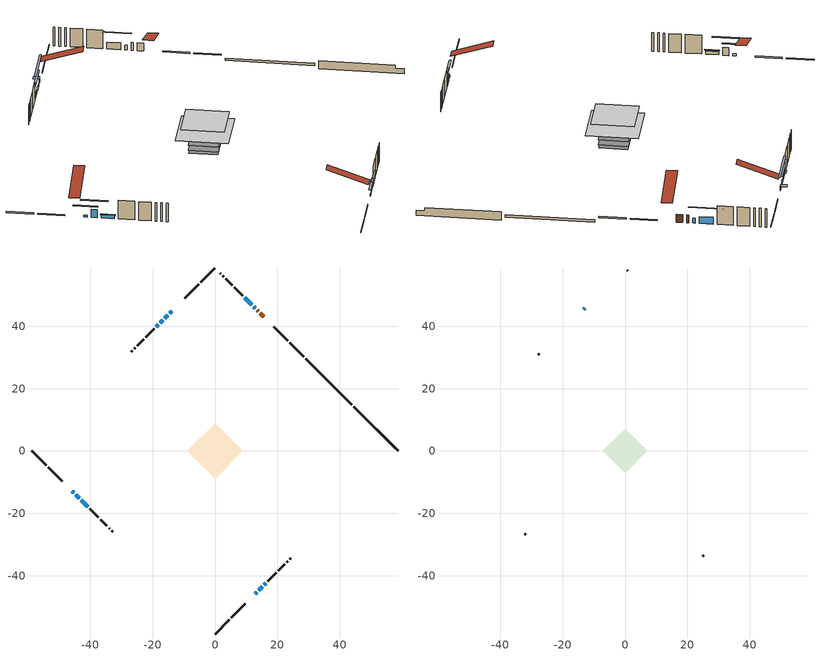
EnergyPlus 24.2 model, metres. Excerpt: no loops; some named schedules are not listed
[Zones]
conditioned space
 floor outside (Floor1 construction): -0.83,0 0,0.83 0.83,0 0,-0.83 z0.84
 floor adiabatic (Floor3 construction): -5,0 0,5 5,0 0,-5 z0.84
 floor adiabatic (AdiabaticFloorConstruction): -8.83,0 0,8.83 8.83,0 0,-8.83 z3.28
 floor foundation (Slab1 construction): -4.83,0 0,4.83 4.83,0 0,-4.83 z-1.28
 floor foundation (Slab2 construction): -5,0 0,5 5,0 0,-5 z-0.46
 wall outside (RimJoist1 construction): 0,-58.69 4.58,-54.11 / -58.69,0 -54.11,-4.58 / 0,58.69 -4.58,54.11 / 28.49,30.19 23.92,34.77 z0.84:1.14
 wall outside (RimJoist2 construction): 5.23,-53.45 9.71,-48.98 / -53.45,-5.23 -48.98,-9.71 / -5.23,53.45 -9.71,48.98 / 23.26,35.43 18.78,39.9 z0.84:1.14
 wall outside (AdiabaticWallConstruction 1): 15.62,43.06 14.58,44.1 / 13.93,44.76 13.53,45.16 z0.84:2.87
 wall outside (AdiabaticWallConstruction): 12.88,45.81 12.49,46.2 z0.84:2.06; 12.87,-45.82 13.41,-45.28 / -18.23,40.46 -18.88,39.81 z0.84:1.32; -45.82,-12.87 -45.24,-13.45 / -13.92,44.77 -14.5,44.19 / 15.75,-42.94 16.32,-42.36 z0.84:1.35; -44.58,-14.1 -43.56,-15.13 z0.84:2.92; 14.07,-44.62 15.09,-43.6 z0.84:2.31; -42.9,-15.78 -40.75,-17.94 z0.84:1.7; 11.83,46.85 9.55,49.14 z0.84:2.62; -15.15,43.53 -16.05,42.63 z0.84:1.81; -16.71,41.98 -17.57,41.11 z0.84:1.73
 wall outside (Wall1 construction): 16.98,-41.71 19.7,-38.99 / -40.09,-18.6 -37.37,-21.31 / -19.53,39.15 -22.25,36.44 / 8.89,49.79 6.18,52.51 z0.84:5.72
 wall outside (Wall2 construction): 20.35,-38.33 22.43,-36.25 / -36.72,-21.97 -34.64,-24.05 / -22.91,35.78 -24.99,33.7 / 5.52,53.17 3.44,55.25 z0.84:5.72
 wall outside (Wall3 construction): 23.09,-35.6 23.34,-35.34 / -33.98,-24.71 -33.73,-24.96 / -25.64,33.04 -25.9,32.79 / 2.78,55.9 2.53,56.16 z0.84:5.72
 wall outside (Wall4 construction): 24,-34.69 24.27,-34.42 / -33.07,-25.62 -32.8,-25.89 / -26.55,32.13 -26.82,31.86 / 1.87,56.81 1.6,57.08 z0.84:5.72
 wall foundation (FoundationWall1 construction): 44.57,14.12,-1.28 44.57,14.12,0.84 57.27,1.41,0.84 57.27,1.41,0.06 58.69,0,0.06 58.69,0,-1.28
 wall foundation (FoundationWall2 construction): 43.91,14.77 29.15,29.54 z-0.46:0.15
 window (WindowConstruction 10): 12.87,45.81 12.49,46.2 z0.84:2.06
 window (WindowConstruction 5): 12.87,-45.82 13.41,-45.28 z0.84:1.32
 window (WindowConstruction 6): -45.82,-12.87 -45.24,-13.45 z0.84:1.35
 window (WindowConstruction 7): -44.58,-14.1 -43.56,-15.13 z0.84:2.92
 window (WindowConstruction 8): 14.07,-44.62 15.09,-43.6 z0.84:2.31
 window (WindowConstruction 9): -42.9,-15.78 -40.75,-17.94 z0.84:1.7
 window (WindowConstruction 11): -13.92,44.76 -14.5,44.19 z0.84:1.35
 window (WindowConstruction): 11.83,46.86 9.55,49.14 z0.84:2.62
 window (WindowConstruction 1): -15.15,43.53 -16.05,42.63 z0.84:1.81
 window (WindowConstruction 2): -16.71,41.98 -17.57,41.11 z0.84:1.73
 window (WindowConstruction 3): -18.23,40.46 -18.88,39.81 z0.84:1.32
 window (WindowConstruction 4): 15.75,-42.94 16.32,-42.36 z0.84:1.35
 door (Door): 15.62,43.06 14.58,44.1 z0.84:2.87
 door (Door 1): 13.93,44.76 13.53,45.16 z0.84:2.87
 ceiling adiabatic (AdiabaticFloorConstruction): 0,-8.83 8.83,0 0,8.83 -8.83,0 z3.28
attic - vented
 floor to conditioned space (Floor2 construction Reversed): -7.19,0 0,7.19 7.19,0 0,-7.19 z5.72
 wall outside (AdiabaticWallConstruction): -12.87,45.82 -13.27,45.42 z0.84:1.76
 wall outside (Wall5 construction): 24.93,-33.76 25.22,-33.47 / -32.14,-26.54 -31.85,-26.83 / -27.48,31.21 -27.77,30.92 / 0.95,57.74 0.66,58.03 z0.84:5.72
 window (WindowConstruction 12): -12.87,45.82 -13.26,45.42 z0.84:1.75
 roof outside (Roof1 construction): 12.21,-46.47,5.72 5.21,-39.47,9.02 3.36,-41.31,9.02 10.37,-48.32,5.72; -46.47,-12.21,5.72 -39.47,-5.21,9.02 -41.31,-3.36,9.02 -48.32,-10.37,5.72; -12.21,46.47,5.72 -5.21,39.47,9.02 -3.36,41.31,9.02 -10.37,48.32,5.72; 16.28,42.41,5.72 9.27,35.4,9.02 11.12,33.55,9.02 18.13,40.56,5.72
shading: -13.48,45.21 -12.66,46.03 -13.73,47.1 -14.55,46.29 z2.05; 15.17,-43.52 11.11,-47.58 11.4,-47.87 15.46,-43.81 z3.81; -43.48,-15.21 -47.58,-11.11 -47.87,-11.4 -43.77,-15.5 z3.84; -41.8,-16.89 -46.34,-12.34 -46.64,-12.63 -42.09,-17.18 z5.41; 15.23,-43.45 13.92,-44.76 14.21,-45.05 15.52,-43.75 z2.51; -40.61,-18.08 -43.05,-15.64 -43.34,-15.93 -40.9,-18.37 z1.9; -17.93,40.76 -10.49,48.19 -10.78,48.48 -18.22,41.05 z6.2; 7.79,50.9 13.59,45.09 13.88,45.39 8.08,51.19 z5.11; -17.81,40.87 -13.39,45.29 -13.68,45.58 -18.1,41.16 z4.3; -19.33,39.35 -14.95,43.74 -15.24,44.03 -19.62,39.64 z4.22; -19.02,39.67 -18.09,40.6 -18.38,40.89 -19.31,39.96 z1.52; 18.08,-40.6 13.99,-44.7 14.28,-44.99 18.37,-40.89 z3.84
[Building]
Building 1: Terrain=Suburbs
[Site:Location]
Erieau AUT_ON: Latitude {deg}=42.25; Longitude {deg}=-81.9; Time Zone {hr}=-5; Elevation {m}=178; Keep Site Location Information=Yes
[Site:GroundTemperature:Shallow]
5.2292, 3.30147, 3.1471, 4.0619, 7.73432, 11.3896, 14.5586, 16.5661, 16.7366, 15.1039, 12.0157, 8.47254
[Site:WaterMainsTemperature]
Calculation Method=Schedule; Temperature Schedule=mains temperature schedule
[Material] Roughness=Rough; Thermal Absorptance=0.9
Name | Thickness {m} | Conductivity {W/m-K} | Density {kg/m3} | Specific Heat {J/kg-K} | Solar Absorptance | Visible Absorptance
asphalt or fiberglass shingles | 0.00635 | 0.162714 | 1121.4 | 1465.45 | 0.4 | 0.4
ceiling loosefill ins | 0.338667 | 0.0480833 | 16.02 | 1046.75 | 0.7 | 0.7
ceiling stud and cavity | 0.1397 | 0.661126 | 65.682 | 1177.47 | 0.7 | 0.7
concrete 4.0 in. | 0.1016 | 1.803125 | 2242.8 | 837.4 | 0.7 | 0.7
concrete 8.0 in. | 0.2032 | 1.803125 | 2242.8 | 837.4 | 0.7 | 0.7
door material | 0.04445 | 0.053851 | 512.64 | 1214.23 | 0.7 | 0.7
door material 1 | 0.04445 | 0.0451087 | 512.64 | 1214.23 | 0.7 | 0.7
exterior vertical ins | 0.00202101 | 0.029427 | 32.04 | 1214.23 | 0.7 | 0.7
floor covering | 0.0127 | 0.0433444 | 54.468 | 1339.84 | 0.6 | 0.6
floor covering 1 | 0.0127 | 9.015625 | 54.468 | 1339.84 | 0.6 | 0.6
floor rigid ins; wall rigid ins | 0.512978 | 0.029427 | 32.04 | 1214.23 | 0.7 | 0.7
floor stud and cavity | 0.1397 | 0.093207 | 92.3553 | 1139.71 | 0.7 | 0.7
floor stud and cavity 1 | 0.0889 | 0.234607 | 50.32683 | 1063.81 | 0.7 | 0.7
floor stud and cavity 2 | 0.1397 | 1.75129 | 37.0049 | 1207.88 | 0.7 | 0.7
furniture material conditioned space 1 | 0.1524 | 0.115458 | 640.8 | 1214.23 | 0.6 | 0.6
gypsum board | 0.0127 | 0.160291 | 801 | 837.4 | 0.6 | 0.6
gypsum board 1 | 0.0127 | 0.160291 | 801 | 837.4 | 0.7 | 0.7
osb sheathing 0.5 in. | 0.0127 | 0.115458 | 512.64 | 1214.23 | 0.7 | 0.7
osb sheathing 0.75 in. | 0.01905 | 0.115458 | 512.64 | 1214.23 | 0.7 | 0.7
osb sheathing 2.0 in. | 0.0508 | 0.115458 | 512.64 | 1214.23 | 0.7 | 0.7
rim joist stud and cavity | 0.0508 | 0.0356798 | 125.044 | 1163.47 | 0.6 | 0.6
rim joist stud and cavity 1 | 0.0508 | 0.353641 | 125.044 | 1163.47 | 0.6 | 0.6
wall stud and cavity | 0.1397 | 0.0924691 | 139.0536 | 1170.24 | 0.7 | 0.7
wall stud and cavity 1 | 0.1397 | 0.0932297 | 139.0536 | 1170.24 | 0.7 | 0.7
wall stud and cavity 2 | 0.1397 | 0.164604 | 139.0536 | 1170.24 | 0.7 | 0.7
wall stud and cavity 3 | 0.1397 | 0.133567 | 139.0536 | 1170.24 | 0.7 | 0.7
wall stud and cavity 4 | 0.0889 | 6.1454 | 50.32683 | 1063.81 | 0.6 | 0.6
wall stud and cavity 5 | 0.0889 | 0.380278 | 52.3479 | 1209.89 | 0.7 | 0.7
wall stud and cavity 6 | 0.0889 | 0.391764 | 83.0341 | 1211.67 | 0.7 | 0.7
wood siding | 0.0254 | 0.102417 | 544.68 | 1172.36 | 0.4 | 0.4
wood siding 1 | 0.00254 | 0.102417 | 544.68 | 1172.36 | 0.4 | 0.4
wood siding 2; wood siding 3; wood siding 4 | 0.0254 | 0.102417 | 544.68 | 1172.36 | 0.7 | 0.7
[WindowMaterial:SimpleGlazingSystem]
Name | U-Factor {W/m2-K} | Solar Heat Gain Coefficient
WindowMaterial | 1.6029 | 0.44
WindowMaterial 1 | 2.93098 | 0.66
WindowMaterial 10 | 2.40974 | 0.14
WindowMaterial 11 | 6.76988 | 0.73
WindowMaterial 2 | 2.9378 | 0.65
WindowMaterial 3 | 3.000823 | 0.58
WindowMaterial 4 | 3.00026 | 0.58
WindowMaterial 5 | 3.00764 | 0.57
WindowMaterial 6 | 2.376243 | 0.54
WindowMaterial 7 | 1.657976 | 0.43
WindowMaterial 8 | 1.69318 | 0.41
WindowMaterial 9 | 1.77324 | 0.39
[Construction]
AdiabaticFloorConstruction: floor stud and cavity 2, floor rigid ins, osb sheathing 0.75 in., floor covering
AdiabaticWallConstruction: wood siding 3, wall rigid ins, wall stud and cavity 5, gypsum board
AdiabaticWallConstruction 1: wood siding 4, wall rigid ins, wall stud and cavity 5, gypsum board
Door: door material
Door 1: door material 1
Floor1 construction: floor stud and cavity, osb sheathing 0.75 in., floor covering
Floor2 construction Reversed: gypsum board, ceiling stud and cavity, ceiling loosefill ins
Floor3 construction: floor stud and cavity 1, floor covering 1
FoundationWall1 construction: concrete 8.0 in.
FoundationWall2 construction: concrete 8.0 in., gypsum board 1
furniture construction conditioned space 1: furniture material conditioned space 1
PartitionWallConstruction: gypsum board, wall stud and cavity 6, gypsum board
RimJoist1 construction: wood siding 2, osb sheathing 2.0 in., rim joist stud and cavity
RimJoist2 construction: wood siding 2, osb sheathing 2.0 in., rim joist stud and cavity 1
Roof1 construction: asphalt or fiberglass shingles
Slab1 construction; Slab2 construction: concrete 4.0 in.
Wall1 construction: wood siding, osb sheathing 0.5 in., wall stud and cavity, gypsum board
Wall2 construction: wood siding, osb sheathing 0.5 in., wall stud and cavity 1, gypsum board
Wall3 construction: wood siding, osb sheathing 0.5 in., wall stud and cavity 2, gypsum board
Wall4 construction: wood siding, osb sheathing 0.5 in., wall stud and cavity 3, gypsum board
Wall5 construction: wood siding 1, wall stud and cavity 4
WindowConstruction: WindowMaterial
WindowConstruction 1: WindowMaterial 1
WindowConstruction 10: WindowMaterial 10
WindowConstruction 11; WindowConstruction 4: WindowMaterial 4
WindowConstruction 12: WindowMaterial 11
WindowConstruction 2: WindowMaterial 2
WindowConstruction 3: WindowMaterial 3
WindowConstruction 5: WindowMaterial 5
WindowConstruction 6: WindowMaterial 6
WindowConstruction 7: WindowMaterial 7
WindowConstruction 8: WindowMaterial 8
WindowConstruction 9: WindowMaterial 9
[Zone] Multiplier=1; Part of Total Floor Area=Yes
Name | Volume {m3}
attic - vented | 55.4877
conditioned space | 521.3
[Space]
Name | Zone | Volume {m3}
attic - vented 1 | attic - vented | 55.4877
conditioned space 1 | conditioned space | 521.3
[ZoneInfiltration:EffectiveLeakageArea]
infil attic - vented 1: Zone or Space=attic - vented 1; Schedule=Always On Discrete; Effective Air Leakage Area {cm2}=4967.52; Stack Coefficient=0.000568916; Wind Coefficient=1.61155e-05
[ZoneMixing]
whole house fan mix: Zone or Space=attic - vented; Schedule=Always On Continuous; Design Flow Rate Calculation Method=Flow/Zone; Design Flow Rate {m3/s}=0; Source Zone or Space=conditioned space
[SurfaceProperty:ExposedFoundationPerimeter] Exposed Perimeter Calculation Method=TotalExposedPerimeter
Name | Total Exposed Perimeter {m}
Slab1 | 19.964
Slab2 | 20.879
[InternalMass] Zone or ZoneList=conditioned space; Space or SpaceList=conditioned space 1
Name | Construction | Surface Area {m2}
furniture mass conditioned space 1 | furniture construction conditioned space 1 | 121.588
partition wall mass | PartitionWallConstruction | 253.9
[Lights]
interior lighting: Zone or ZoneList or Space or SpaceList=conditioned space 1; Schedule=interior lighting schedule; Design Level Calculation Method=LightingLevel; Lighting Level {W}=343.2; Return Air Fraction=0; Fraction Radiant=0.6; Fraction Visible=0.2; Fraction Replaceable=1
[People]
occupants: Zone or ZoneList or Space or SpaceList=conditioned space 1; Number of People Schedule=occupants schedule; Number of People Calculation Method=People; Number of People=3; Fraction Radiant=0.314171; Sensible Heat Fraction=0.56303; Activity Level Schedule=occupants activity schedule; Carbon Dioxide Generation Rate {m3/s-W}=0; Enable ASHRAE 55 Comfort Warnings=No; Mean Radiant Temperature Calculation Type=EnclosureAveraged
[ElectricEquipment] Zone or ZoneList or Space or SpaceList=conditioned space 1; Design Level Calculation Method=EquipmentLevel
Name | Schedule | Design Level {W} | Fraction Latent | Fraction Radiant | Fraction Lost
clothes dryer | clothes dryer schedule | 140.772 | 0.015 | 0.081 | 0.85
clothes washer | clothes washer schedule | 32.1985 | 0.03 | 0.162 | 0.7
cooking range | cooking range schedule | 215.147 | 0.08 | 0.432 | 0.2
dishwasher | dishwasher schedule | 66.8632 | 0.3 | 0.18 | 0.4
fridge | fridge schedule | 72.9452 | 0 | 0.6 | 0
mech vent bath fan 0 | mech vent bath fan 0 schedule | 79 | 0 | 0 | 1
mech vent house fan | mech vent house fan schedule | 0 | 0 | 0 | 1
mech vent house fan cfis | mech vent house fan cfis schedule | 0 | 0 | 0 | 0
misc plug loads | misc plug loads schedule | 494.7 | 0.045 | 0.513 | 0.1
whole house fan | Always On Discrete | 0 | 0 | 0 | 1
[OtherEquipment] Zone or ZoneList or Space or SpaceList=conditioned space 1; Design Level Calculation Method=EquipmentLevel
Name | Fuel Type | Schedule | Design Level {W} | Fraction Latent | Fraction Radiant | Fraction Lost
clothes dryer 1 | Electricity | clothes dryer schedule | 0 | 0.015 | 0.081 | 0.85
cooking range 1 | Electricity | cooking range schedule | 0 | 0.08 | 0.432 | 0.2
general water use latent | None | general water use schedule | 62.594 | 1 | 0 | 0
general water use sensible | None | general water use schedule | -61.6891 | 0 | 0.6 | 0
mech vent house fan latent load | None | Always On Discrete | 0 | 1 | 0 | 0
mech vent house fan sensible load | None | Always On Discrete | 0 | 0 | 0 | 0
water heater energy adjustment1 | NaturalGas | Always On Discrete | 0.01 | 0 | 0 | 1
[ZoneInfiltration:DesignFlowRate] Zone or ZoneList or Space or SpaceList=conditioned space 1; Schedule=Always On Discrete; Design Flow Rate Calculation Method=Flow/Zone; Design Flow Rate {m3/s}=0
infil flow; natural vent flow; whole house fan flow
[Foundation:Kiva] Initial Indoor Air Temperature {C}=18; Wall Depth Below Slab {m}=0.2032
Name | Wall Height Above Grade {m} | Custom Block Material Name 1 | Custom Block Depth 1 {m} | Custom Block X Position 1 {m} | Custom Block Z Position 1 {m}
Foundation Kiva 1 | 0.839998
Foundation Kiva 2 | 0.149992 | exterior vertical ins | 0.609996 | 0.2159 | 0
[Foundation:Kiva:Settings]
Soil Conductivity {W/m-K}=0.849921; Soil Density {kg/m3}=1842.3; Soil Specific Heat {J/kg-K}=418.7; Ground Solar Absorptivity=0.9; Ground Thermal Absorptivity=0.9; Ground Surface Roughness {m}=0.03; Far-Field Width {m}=40; Deep-Ground Boundary Condition=ZeroFlux; Deep-Ground Depth {m}=40; Minimum Cell Dimension {m}=0.2; Maximum Cell Growth Coefficient=3; Simulation Timestep=Timestep
[Exterior:Lights]
exterior lighting: Schedule=exterior lighting schedule; Design Level {W}=75.6
[Schedule:Constant]
Name | Hourly Value
Always On Continuous; mech vent house fan schedule; mech vent house fan cfis schedule; Always On Discrete | 1
occupants activity schedule | 117.228
fridge schedule | 0
[Schedule:Week:Daily]
interior lighting schedule Week Rule - Jan1-Jan27: interior lighting schedule day, interior lighting schedule day, interior lighting schedule day, interior lighting schedule day, interior lighting schedule day, interior lighting schedule day, interior lighting schedule day, interior lighting schedule default day, interior lighting schedule default day, interior lighting schedule default day, interior lighting schedule default day, interior lighting schedule default day
interior lighting schedule Week Rule - Jan28-Feb3: interior lighting schedule day, interior lighting schedule day, interior lighting schedule day, interior lighting schedule day, interior lighting schedule day 1, interior lighting schedule day 1, interior lighting schedule day 1, interior lighting schedule default day, interior lighting schedule default day, interior lighting schedule default day, interior lighting schedule default day, interior lighting schedule default day
interior lighting schedule Week Rule - Feb4-Feb24: interior lighting schedule day 1, interior lighting schedule day 1, interior lighting schedule day 1, interior lighting schedule day 1, interior lighting schedule day 1, interior lighting schedule day 1, interior lighting schedule day 1, interior lighting schedule default day, interior lighting schedule default day, interior lighting schedule default day, interior lighting schedule default day, interior lighting schedule default day
interior lighting schedule Week Rule - Feb25-Mar3: interior lighting schedule day 1, interior lighting schedule day 1, interior lighting schedule day 1, interior lighting schedule day 1, interior lighting schedule day 2, interior lighting schedule day 2, interior lighting schedule day 2, interior lighting schedule default day, interior lighting schedule default day, interior lighting schedule default day, interior lighting schedule default day, interior lighting schedule default day
interior lighting schedule Week Rule - Mar4-Mar31: interior lighting schedule day 2, interior lighting schedule day 2, interior lighting schedule day 2, interior lighting schedule day 2, interior lighting schedule day 2, interior lighting schedule day 2, interior lighting schedule day 2, interior lighting schedule default day, interior lighting schedule default day, interior lighting schedule default day, interior lighting schedule default day, interior lighting schedule default day
interior lighting schedule Week Rule - Apr1-Apr28: interior lighting schedule day 3, interior lighting schedule day 3, interior lighting schedule day 3, interior lighting schedule day 3, interior lighting schedule day 3, interior lighting schedule day 3, interior lighting schedule day 3, interior lighting schedule default day, interior lighting schedule default day, interior lighting schedule default day, interior lighting schedule default day, interior lighting schedule default day
interior lighting schedule Week Rule - Apr29-May5: interior lighting schedule day 3, interior lighting schedule day 3, interior lighting schedule day 4, interior lighting schedule day 4, interior lighting schedule day 4, interior lighting schedule day 4, interior lighting schedule day 4, interior lighting schedule default day, interior lighting schedule default day, interior lighting schedule default day, interior lighting schedule default day, interior lighting schedule default day
interior lighting schedule Week Rule - May6-May26: interior lighting schedule day 4, interior lighting schedule day 4, interior lighting schedule day 4, interior lighting schedule day 4, interior lighting schedule day 4, interior lighting schedule day 4, interior lighting schedule day 4, interior lighting schedule default day, interior lighting schedule default day, interior lighting schedule default day, interior lighting schedule default day, interior lighting schedule default day
interior lighting schedule Week Rule - May27-Jun2: interior lighting schedule day 4, interior lighting schedule day 4, interior lighting schedule day 4, interior lighting schedule day 4, interior lighting schedule day 4, interior lighting schedule day 5, interior lighting schedule day 5, interior lighting schedule default day, interior lighting schedule default day, interior lighting schedule default day, interior lighting schedule default day, interior lighting schedule default day
interior lighting schedule Week Rule - Jun3-Jun30: interior lighting schedule day 5, interior lighting schedule day 5, interior lighting schedule day 5, interior lighting schedule day 5, interior lighting schedule day 5, interior lighting schedule day 5, interior lighting schedule day 5, interior lighting schedule default day, interior lighting schedule default day, interior lighting schedule default day, interior lighting schedule default day, interior lighting schedule default day
interior lighting schedule Week Rule - Jul1-Jul28: interior lighting schedule day 6, interior lighting schedule day 6, interior lighting schedule day 6, interior lighting schedule day 6, interior lighting schedule day 6, interior lighting schedule day 6, interior lighting schedule day 6, interior lighting schedule default day, interior lighting schedule default day, interior lighting schedule default day, interior lighting schedule default day, interior lighting schedule default day
interior lighting schedule Week Rule - Jul29-Aug4: interior lighting schedule day 6, interior lighting schedule day 6, interior lighting schedule day 6, interior lighting schedule day 7, interior lighting schedule day 7, interior lighting schedule day 7, interior lighting schedule day 7, interior lighting schedule default day, interior lighting schedule default day, interior lighting schedule default day, interior lighting schedule default day, interior lighting schedule default day
interior lighting schedule Week Rule - Aug5-Aug25: interior lighting schedule day 7, interior lighting schedule day 7, interior lighting schedule day 7, interior lighting schedule day 7, interior lighting schedule day 7, interior lighting schedule day 7, interior lighting schedule day 7, interior lighting schedule default day, interior lighting schedule default day, interior lighting schedule default day, interior lighting schedule default day, interior lighting schedule default day
interior lighting schedule Week Rule - Aug26-Sep1: interior lighting schedule day 7, interior lighting schedule day 7, interior lighting schedule day 7, interior lighting schedule day 7, interior lighting schedule day 7, interior lighting schedule day 7, interior lighting schedule day 8, interior lighting schedule default day, interior lighting schedule default day, interior lighting schedule default day, interior lighting schedule default day, interior lighting schedule default day
interior lighting schedule Week Rule - Sep2-Sep29: interior lighting schedule day 8, interior lighting schedule day 8, interior lighting schedule day 8, interior lighting schedule day 8, interior lighting schedule day 8, interior lighting schedule day 8, interior lighting schedule day 8, interior lighting schedule default day, interior lighting schedule default day, interior lighting schedule default day, interior lighting schedule default day, interior lighting schedule default day
interior lighting schedule Week Rule - Sep30-Oct6: interior lighting schedule day 8, interior lighting schedule day 9, interior lighting schedule day 9, interior lighting schedule day 9, interior lighting schedule day 9, interior lighting schedule day 9, interior lighting schedule day 9, interior lighting schedule default day, interior lighting schedule default day, interior lighting schedule default day, interior lighting schedule default day, interior lighting schedule default day
interior lighting schedule Week Rule - Oct7-Oct27: interior lighting schedule day 9, interior lighting schedule day 9, interior lighting schedule day 9, interior lighting schedule day 9, interior lighting schedule day 9, interior lighting schedule day 9, interior lighting schedule day 9, interior lighting schedule default day, interior lighting schedule default day, interior lighting schedule default day, interior lighting schedule default day, interior lighting schedule default day
interior lighting schedule Week Rule - Oct28-Nov3: interior lighting schedule day 9, interior lighting schedule day 9, interior lighting schedule day 9, interior lighting schedule day 9, interior lighting schedule day 10, interior lighting schedule day 10, interior lighting schedule day 10, interior lighting schedule default day, interior lighting schedule default day, interior lighting schedule default day, interior lighting schedule default day, interior lighting schedule default day
interior lighting schedule Week Rule - Nov4-Nov24: interior lighting schedule day 10, interior lighting schedule day 10, interior lighting schedule day 10, interior lighting schedule day 10, interior lighting schedule day 10, interior lighting schedule day 10, interior lighting schedule day 10, interior lighting schedule default day, interior lighting schedule default day, interior lighting schedule default day, interior lighting schedule default day, interior lighting schedule default day
interior lighting schedule Week Rule - Nov25-Dec1: interior lighting schedule day 10, interior lighting schedule day 10, interior lighting schedule day 10, interior lighting schedule day 10, interior lighting schedule day 10, interior lighting schedule day 10, interior lighting schedule day 11, interior lighting schedule default day, interior lighting schedule default day, interior lighting schedule default day, interior lighting schedule default day, interior lighting schedule default day
interior lighting schedule Week Rule - Dec2-Dec31: interior lighting schedule day 11, interior lighting schedule day 11, interior lighting schedule day 11, interior lighting schedule day 11, interior lighting schedule day 11, interior lighting schedule day 11, interior lighting schedule day 11, interior lighting schedule default day, interior lighting schedule default day, interior lighting schedule default day, interior lighting schedule default day, interior lighting schedule default day
occupants schedule Week Rule - Jan1-Dec31: occupants schedule day, occupants schedule day, occupants schedule day, occupants schedule day, occupants schedule day, occupants schedule day, occupants schedule day, occupants schedule default day, occupants schedule default day, occupants schedule default day, occupants schedule default day, occupants schedule default day
clothes dryer schedule Week Rule - Jan1-Dec31: clothes dryer schedule day, clothes dryer schedule day, clothes dryer schedule day, clothes dryer schedule day, clothes dryer schedule day, clothes dryer schedule day, clothes dryer schedule day, clothes dryer schedule default day, clothes dryer schedule default day, clothes dryer schedule default day, clothes dryer schedule default day, clothes dryer schedule default day
clothes washer schedule Week Rule - Jan1-Dec31: clothes washer schedule day, clothes washer schedule day, clothes washer schedule day, clothes washer schedule day, clothes washer schedule day, clothes washer schedule day, clothes washer schedule day, clothes washer schedule default day, clothes washer schedule default day, clothes washer schedule default day, clothes washer schedule default day, clothes washer schedule default day
cooking range schedule Week Rule - Jan1-Dec31: cooking range schedule day, cooking range schedule day, cooking range schedule day, cooking range schedule day, cooking range schedule day, cooking range schedule day, cooking range schedule day, cooking range schedule default day, cooking range schedule default day, cooking range schedule default day, cooking range schedule default day, cooking range schedule default day
dishwasher schedule Week Rule - Jan1-Dec31: dishwasher schedule day, dishwasher schedule day, dishwasher schedule day, dishwasher schedule day, dishwasher schedule day, dishwasher schedule day, dishwasher schedule day, dishwasher schedule default day, dishwasher schedule default day, dishwasher schedule default day, dishwasher schedule default day, dishwasher schedule default day
mech vent bath fan 0 schedule Week Rule - Jan1-Dec31: mech vent bath fan 0 schedule day, mech vent bath fan 0 schedule day, mech vent bath fan 0 schedule day, mech vent bath fan 0 schedule day, mech vent bath fan 0 schedule day, mech vent bath fan 0 schedule day, mech vent bath fan 0 schedule day, mech vent bath fan 0 schedule default day, mech vent bath fan 0 schedule default day, mech vent bath fan 0 schedule default day, mech vent bath fan 0 schedule default day, mech vent bath fan 0 schedule default day
misc plug loads schedule Week Rule - Jan1-Dec31: misc plug loads schedule day, misc plug loads schedule day, misc plug loads schedule day, misc plug loads schedule day, misc plug loads schedule day, misc plug loads schedule day, misc plug loads schedule day, misc plug loads schedule default day, misc plug loads schedule default day, misc plug loads schedule default day, misc plug loads schedule default day, misc plug loads schedule default day
general water use schedule Week Rule - Jan1-Dec31: general water use schedule day, general water use schedule day, general water use schedule day, general water use schedule day, general water use schedule day, general water use schedule day, general water use schedule day, general water use schedule default day, general water use schedule default day, general water use schedule default day, general water use schedule default day, general water use schedule default day
exterior lighting schedule Week Rule - Jan1-Jan27: exterior lighting schedule day, exterior lighting schedule day, exterior lighting schedule day, exterior lighting schedule day, exterior lighting schedule day, exterior lighting schedule day, exterior lighting schedule day, exterior lighting schedule default day, exterior lighting schedule default day, exterior lighting schedule default day, exterior lighting schedule default day, exterior lighting schedule default day
exterior lighting schedule Week Rule - Jan28-Feb3: exterior lighting schedule day, exterior lighting schedule day, exterior lighting schedule day, exterior lighting schedule day, exterior lighting schedule day 1, exterior lighting schedule day 1, exterior lighting schedule day 1, exterior lighting schedule default day, exterior lighting schedule default day, exterior lighting schedule default day, exterior lighting schedule default day, exterior lighting schedule default day
exterior lighting schedule Week Rule - Feb4-Feb24: exterior lighting schedule day 1, exterior lighting schedule day 1, exterior lighting schedule day 1, exterior lighting schedule day 1, exterior lighting schedule day 1, exterior lighting schedule day 1, exterior lighting schedule day 1, exterior lighting schedule default day, exterior lighting schedule default day, exterior lighting schedule default day, exterior lighting schedule default day, exterior lighting schedule default day
exterior lighting schedule Week Rule - Feb25-Mar3: exterior lighting schedule day 1, exterior lighting schedule day 1, exterior lighting schedule day 1, exterior lighting schedule day 1, exterior lighting schedule day 2, exterior lighting schedule day 2, exterior lighting schedule day 2, exterior lighting schedule default day, exterior lighting schedule default day, exterior lighting schedule default day, exterior lighting schedule default day, exterior lighting schedule default day
exterior lighting schedule Week Rule - Mar4-Mar31: exterior lighting schedule day 2, exterior lighting schedule day 2, exterior lighting schedule day 2, exterior lighting schedule day 2, exterior lighting schedule day 2, exterior lighting schedule day 2, exterior lighting schedule day 2, exterior lighting schedule default day, exterior lighting schedule default day, exterior lighting schedule default day, exterior lighting schedule default day, exterior lighting schedule default day
exterior lighting schedule Week Rule - Apr1-Apr28: exterior lighting schedule day 3, exterior lighting schedule day 3, exterior lighting schedule day 3, exterior lighting schedule day 3, exterior lighting schedule day 3, exterior lighting schedule day 3, exterior lighting schedule day 3, exterior lighting schedule default day, exterior lighting schedule default day, exterior lighting schedule default day, exterior lighting schedule default day, exterior lighting schedule default day
exterior lighting schedule Week Rule - Apr29-May5: exterior lighting schedule day 3, exterior lighting schedule day 3, exterior lighting schedule day 4, exterior lighting schedule day 4, exterior lighting schedule day 4, exterior lighting schedule day 4, exterior lighting schedule day 4, exterior lighting schedule default day, exterior lighting schedule default day, exterior lighting schedule default day, exterior lighting schedule default day, exterior lighting schedule default day
exterior lighting schedule Week Rule - May6-May26: exterior lighting schedule day 4, exterior lighting schedule day 4, exterior lighting schedule day 4, exterior lighting schedule day 4, exterior lighting schedule day 4, exterior lighting schedule day 4, exterior lighting schedule day 4, exterior lighting schedule default day, exterior lighting schedule default day, exterior lighting schedule default day, exterior lighting schedule default day, exterior lighting schedule default day
exterior lighting schedule Week Rule - May27-Jun2: exterior lighting schedule day 4, exterior lighting schedule day 4, exterior lighting schedule day 4, exterior lighting schedule day 4, exterior lighting schedule day 4, exterior lighting schedule day 5, exterior lighting schedule day 5, exterior lighting schedule default day, exterior lighting schedule default day, exterior lighting schedule default day, exterior lighting schedule default day, exterior lighting schedule default day
exterior lighting schedule Week Rule - Jun3-Jun30: exterior lighting schedule day 5, exterior lighting schedule day 5, exterior lighting schedule day 5, exterior lighting schedule day 5, exterior lighting schedule day 5, exterior lighting schedule day 5, exterior lighting schedule day 5, exterior lighting schedule default day, exterior lighting schedule default day, exterior lighting schedule default day, exterior lighting schedule default day, exterior lighting schedule default day
exterior lighting schedule Week Rule - Jul1-Jul28: exterior lighting schedule day 6, exterior lighting schedule day 6, exterior lighting schedule day 6, exterior lighting schedule day 6, exterior lighting schedule day 6, exterior lighting schedule day 6, exterior lighting schedule day 6, exterior lighting schedule default day, exterior lighting schedule default day, exterior lighting schedule default day, exterior lighting schedule default day, exterior lighting schedule default day
exterior lighting schedule Week Rule - Jul29-Aug4: exterior lighting schedule day 6, exterior lighting schedule day 6, exterior lighting schedule day 6, exterior lighting schedule day 7, exterior lighting schedule day 7, exterior lighting schedule day 7, exterior lighting schedule day 7, exterior lighting schedule default day, exterior lighting schedule default day, exterior lighting schedule default day, exterior lighting schedule default day, exterior lighting schedule default day
[Schedule:Year]
interior lighting schedule: interior lighting schedule Week Rule - Jan1-Jan27, 1, 1, 1, 27, interior lighting schedule Week Rule - Jan28-Feb3, 1, 28, 2, 3, interior lighting schedule Week Rule - Feb4-Feb24, 2, 4, 2, 24, interior lighting schedule Week Rule - Feb25-Mar3, 2, 25, 3, 3, interior lighting schedule Week Rule - Mar4-Mar31, 3, 4, 3, 31, interior lighting schedule Week Rule - Apr1-Apr28, 4, 1, 4, 28, interior lighting schedule Week Rule - Apr29-May5, 4, 29, 5, 5, interior lighting schedule Week Rule - May6-May26, 5, 6, 5, 26, interior lighting schedule Week Rule - May27-Jun2, 5, 27, 6, 2, interior lighting schedule Week Rule - Jun3-Jun30, 6, 3, 6, 30, interior lighting schedule Week Rule - Jul1-Jul28, 7, 1, 7, 28, interior lighting schedule Week Rule - Jul29-Aug4, 7, 29, 8, 4, interior lighting schedule Week Rule - Aug5-Aug25, 8, 5, 8, 25, interior lighting schedule Week Rule - Aug26-Sep1, 8, 26, 9, 1, interior lighting schedule Week Rule - Sep2-Sep29, 9, 2, 9, 29, interior lighting schedule Week Rule - Sep30-Oct6, 9, 30, 10, 6, interior lighting schedule Week Rule - Oct7-Oct27, 10, 7, 10, 27, interior lighting schedule Week Rule - Oct28-Nov3, 10, 28, 11, 3, interior lighting schedule Week Rule - Nov4-Nov24, 11, 4, 11, 24, interior lighting schedule Week Rule - Nov25-Dec1, 11, 25, 12, 1, interior lighting schedule Week Rule - Dec2-Dec31, 12, 2, 12, 31
occupants schedule: occupants schedule Week Rule - Jan1-Dec31, 1, 1, 12, 31
clothes dryer schedule: clothes dryer schedule Week Rule - Jan1-Dec31, 1, 1, 12, 31
clothes washer schedule: clothes washer schedule Week Rule - Jan1-Dec31, 1, 1, 12, 31
cooking range schedule: cooking range schedule Week Rule - Jan1-Dec31, 1, 1, 12, 31
dishwasher schedule: dishwasher schedule Week Rule - Jan1-Dec31, 1, 1, 12, 31
mech vent bath fan 0 schedule: mech vent bath fan 0 schedule Week Rule - Jan1-Dec31, 1, 1, 12, 31
misc plug loads schedule: misc plug loads schedule Week Rule - Jan1-Dec31, 1, 1, 12, 31
general water use schedule: general water use schedule Week Rule - Jan1-Dec31, 1, 1, 12, 31
exterior lighting schedule: exterior lighting schedule Week Rule - Jan1-Jan27, 1, 1, 1, 27, exterior lighting schedule Week Rule - Jan28-Feb3, 1, 28, 2, 3, exterior lighting schedule Week Rule - Feb4-Feb24, 2, 4, 2, 24, exterior lighting schedule Week Rule - Feb25-Mar3, 2, 25, 3, 3, exterior lighting schedule Week Rule - Mar4-Mar31, 3, 4, 3, 31, exterior lighting schedule Week Rule - Apr1-Apr28, 4, 1, 4, 28, exterior lighting schedule Week Rule - Apr29-May5, 4, 29, 5, 5, exterior lighting schedule Week Rule - May6-May26, 5, 6, 5, 26, exterior lighting schedule Week Rule - May27-Jun2, 5, 27, 6, 2, exterior lighting schedule Week Rule - Jun3-Jun30, 6, 3, 6, 30, exterior lighting schedule Week Rule - Jul1-Jul28, 7, 1, 7, 28, exterior lighting schedule Week Rule - Jul29-Aug4, 7, 29, 8, 4, exterior lighting schedule Week Rule - Aug5-Aug25, 8, 5, 8, 25, exterior lighting schedule Week Rule - Aug26-Sep1, 8, 26, 9, 1, exterior lighting schedule Week Rule - Sep2-Sep29, 9, 2, 9, 29, exterior lighting schedule Week Rule - Sep30-Oct6, 9, 30, 10, 6, exterior lighting schedule Week Rule - Oct7-Oct27, 10, 7, 10, 27, exterior lighting schedule Week Rule - Oct28-Nov3, 10, 28, 11, 3, exterior lighting schedule Week Rule - Nov4-Nov24, 11, 4, 11, 24, exterior lighting schedule Week Rule - Nov25-Dec1, 11, 25, 12, 1, exterior lighting schedule Week Rule - Dec2-Dec31, 12, 2, 12, 31
[Schedule:Compact]
mains temperature schedule: Through: 01/01, For: AllDays, Until: 24:00, 8.89333, Through: 01/02, For: AllDays, Until: 24:00, 8.82722, Through: 01/03, For: AllDays, Until: 24:00, 8.76167, Through: 01/04, For: AllDays, Until: 24:00, 8.69778, Through: 01/05, For: AllDays, Until: 24:00, 8.635, Through: 01/06, For: AllDays, Until: 24:00, 8.57333, Through: 01/07, For: AllDays, Until: 24:00, 8.51333, Through: 01/08, For: AllDays, Until: 24:00, 8.455, Through: 01/09, For: AllDays, Until: 24:00, 8.39778, Through: 01/10, For: AllDays, Until: 24:00, 8.34167, Through: 01/11, For: AllDays, Until: 24:00, 8.28722, Through: 01/12, For: AllDays, Until: 24:00, 8.23444, Through: 01/13, For: AllDays, Until: 24:00, 8.18278, Through: 01/14, For: AllDays, Until: 24:00, 8.13222, Through: 01/15, For: AllDays, Until: 24:00, 8.08389, Through: 01/16, For: AllDays, Until: 24:00, 8.03667, Through: 01/17, For: AllDays, Until: 24:00, 7.99111, Through: 01/18, For: AllDays, Until: 24:00, 7.94667, Through: 01/19, For: AllDays, Until: 24:00, 7.90389, Through: 01/20, For: AllDays, Until: 24:00, 7.86278, Through: 01/21, For: AllDays, Until: 24:00, 7.82333, Through: 01/22, For: AllDays, Until: 24:00, 7.78556, Through: 01/23, For: AllDays, Until: 24:00, 7.74889, Through: 01/24, For: AllDays, Until: 24:00, 7.71444, Through: 01/25, For: AllDays, Until: 24:00, 7.68111, Through: 01/26, For: AllDays, Until: 24:00, 7.64944, Through: 01/27, For: AllDays, Until: 24:00, 7.61944, Through: 01/28, For: AllDays, Until: 24:00, 7.59111, Through: 01/29, For: AllDays, Until: 24:00, 7.56444, Through: 01/30, For: AllDays, Until: 24:00, 7.53944, Through: 01/31, For: AllDays, Until: 24:00, 7.51611, Through: 02/01, For: AllDays, Until: 24:00, 7.49444, Through: 02/02, For: AllDays, Until: 24:00, 7.47389, Through: 02/03, For: AllDays, Until: 24:00, 7.45556, Through: 02/04, For: AllDays, Until: 24:00, 7.43889, Through: 02/05, For: AllDays, Until: 24:00, 7.42389, Through: 02/06, For: AllDays, Until: 24:00, 7.41056, Through: 02/07, For: AllDays, Until: 24:00, 7.39889, Through: 02/08, For: AllDays, Until: 24:00, 7.38833, Through: 02/09, For: AllDays, Until: 24:00, 7.38, Through: 02/10, For: AllDays, Until: 24:00, 7.37389, Through: 02/11, For: AllDays, Until: 24:00, 7.36889, Through: 02/12, For: AllDays, Until: 24:00, 7.36556, Through: 02/13, For: AllDays, Until: 24:00, 7.36389, Through: 02/14, For: AllDays, Until: 24:00, 7.36389, Through: 02/15, For: AllDays, Until: 24:00, 7.36611, Through: 02/16, For: AllDays, Until: 24:00, 7.36944, Through: 02/17, For: AllDays, Until: 24:00, 7.375, Through: 02/18, For: AllDays, Until: 24:00, 7.38167, Through: 02/19, For: AllDays, Until: 24:00, 7.39056, Through: 02/20, For: AllDays, Until: 24:00, 7.40056, Through: 02/21, For: AllDays, Until: 24:00, 7.41278, Through: 02/22, For: AllDays, Until: 24:00, 7.42667, Through: 02/23, For: AllDays, Until: 24:00, 7.44222, Through: 02/24, For: AllDays, Until: 24:00, 7.45889, Through: 02/25, For: AllDays, Until: 24:00, 7.47778, Through: 02/26, For: AllDays, Until: 24:00, 7.49833, Through: 02/27, For: AllDays, Until: 24:00, 7.52056, Through: 02/28, For: AllDays, Until: 24:00, 7.54444, Through: 03/01, For: AllDays, Until: 24:00, 7.56944, Through: 03/02, For: AllDays, Until: 24:00, 7.59667, Through: 03/03, For: AllDays, Until: 24:00, 7.62556, Through: 03/04, For: AllDays, Until: 24:00, 7.65556, Through: 03/05, For: AllDays, Until: 24:00, 7.68778, Through: 03/06, For: AllDays, Until: 24:00, 7.72111, Through: 03/07, For: AllDays, Until: 24:00, 7.75611, Through: 03/08, For: AllDays, Until: 24:00, 7.79278, Through: 03/09, For: AllDays, Until: 24:00, 7.83111, Through: 03/10, For: AllDays, Until: 24:00, 7.87111, Through: 03/11, For: AllDays, Until: 24:00, 7.91222, Through: 03/12, For: AllDays, Until: 24:00, 7.95556, Through: 03/13, For: AllDays, Until: 24:00, 8, Through: 03/14, For: AllDays, Until: 24:00, 8.04556, Through: 03/15, For: AllDays, Until: 24:00, 8.09333, Through: 03/16, For: AllDays, Until: 24:00, 8.14222, Through: 03/17, For: AllDays, Until: 24:00, 8.19278, Through: 03/18, For: AllDays, Until: 24:00, 8.24444, Through: 03/19, For: AllDays, Until: 24:00, 8.29778, Through: 03/20, For: AllDays, Until: 24:00, 8.35278, Through: 03/21, For: AllDays, Until: 24:00, 8.40889, Through: 03/22, For: AllDays, Until: 24:00, 8.46611, Through: 03/23, For: AllDays, Until: 24:00, 8.52556, Through: 03/24, For: AllDays, Until: 24:00, 8.58556, Through: 03/25, For: AllDays, Until: 24:00, 8.64722, Through: 03/26, For: AllDays, Until: 24:00, 8.71, Through: 03/27, For: AllDays, Until: 24:00, 8.77444, Through: 03/28, For: AllDays, Until: 24:00, 8.84, Through: 03/29, For: AllDays, Until: 24:00, 8.90667, Through: 03/30, For: AllDays, Until: 24:00, 8.975, Through: 03/31, For: AllDays, Until: 24:00, 9.04389, Through: 04/01, For: AllDays, Until: 24:00, 9.11444, Through: 04/02, For: AllDays, Until: 24:00, 9.18611, Through: 04/03, For: AllDays, Until: 24:00, 9.25889, Through: 04/04, For: AllDays, Until: 24:00, 9.33278, Through: 04/05, For: AllDays, Until: 24:00, 9.40833, Through: 04/06, For: AllDays, Until: 24:00, 9.48444, Through: 04/07, For: AllDays, Until: 24:00, 9.56167, Through: 04/08, For: AllDays, Until: 24:00, 9.64, Through: 04/09, For: AllDays, Until: 24:00, 9.71889, Through: 04/10, For: AllDays, Until: 24:00, 9.79944, Through: 04/11, For: AllDays, Until: 24:00, 9.88056, Through: 04/12, For: AllDays, Until: 24:00, 9.96333, Through: 04/13, For: AllDays, Until: 24:00, 10.0461, Through: 04/14, For: AllDays, Until: 24:00, 10.1306, Through: 04/15, For: AllDays, Until: 24:00, 10.2156, Through: 04/16, For: AllDays, Until: 24:00, 10.3011, Through: 04/17, For: AllDays, Until: 24:00, 10.3878, Through: 04/18, For: AllDays, Until: 24:00, 10.4756, Through: 04/19, For: AllDays, Until: 24:00, 10.5639, Through: 04/20, For: AllDays, Until: 24:00, 10.6528, Through: 04/21, For: AllDays, Until: 24:00, 10.7422, Through: 04/22, For: AllDays, Until: 24:00, 10.8328, Through: 04/23, For: AllDays, Until: 24:00, 10.9239, Through: 04/24, For: AllDays, Until: 24:00, 11.0156, Through: 04/25, For: AllDays, Until: 24:00, 11.1083, Through: 04/26, For: AllDays, Until: 24:00, 11.2011, Through: 04/27, For: AllDays, Until: 24:00, 11.295, Through: 04/28, For: AllDays, Until: 24:00, 11.3889, Through: 04/29, For: AllDays, Until: 24:00, 11.4833, Through: 04/30, For: AllDays, Until: 24:00, 11.5783, Through: 05/01, For: AllDays, Until: 24:00, 11.6739, Through: 05/02, For: AllDays, Until: 24:00, 11.77, Through: 05/03, For: AllDays, Until: 24:00, 11.8661, Through: 05/04, For: AllDays, Until: 24:00, 11.9633, Through: 05/05, For: AllDays, Until: 24:00, 12.06, Through: 05/06, For: AllDays, Until: 24:00, 12.1578, Through: 05/07, For: AllDays, Until: 24:00, 12.255, Through: 05/08, For: AllDays, Until: 24:00, 12.3533, Through: 05/09, For: AllDays, Until: 24:00, 12.4511, Through: 05/10, For: AllDays, Until: 24:00, 12.5494, Through: 05/11, For: AllDays, Until: 24:00, 12.6483, Through: 05/12, For: AllDays, Until: 24:00, 12.7467, Through: 05/13, For: AllDays, Until: 24:00, 12.8456, Through: 05/14, For: AllDays, Until: 24:00, 12.9444, Through: 05/15, For: AllDays, Until: 24:00, 13.0433, Through: 05/16, For: AllDays, Until: 24:00, 13.1422, Through: 05/17, For: AllDays, Until: 24:00, 13.2411, Through: 05/18, For: AllDays, Until: 24:00, 13.34, Through: 05/19, For: AllDays, Until: 24:00, 13.4383, Through: 05/20, For: AllDays, Until: 24:00, 13.5372, Through: 05/21, For: AllDays, Until: 24:00, 13.6356, Through: 05/22, For: AllDays, Until: 24:00, 13.7339, Through: 05/23, For: AllDays, Until: 24:00, 13.8322, Through: 05/24, For: AllDays, Until: 24:00, 13.9306, Through: 05/25, For: AllDays, Until: 24:00, 14.0283, Through: 05/26, For: AllDays, Until: 24:00, 14.1256, Through: 05/27, For: AllDays, Until: 24:00, 14.2228, Through: 05/28, For: AllDays, Until: 24:00, 14.3194, Through: 05/29, For: AllDays, Until: 24:00, 14.4161, Through: 05/30, For: AllDays, Until: 24:00, 14.5122, Through: 05/31, For: AllDays, Until: 24:00, 14.6078, Through: 06/01, For: AllDays, Until: 24:00, 14.7033, Through: 06/02, For: AllDays, Until: 24:00, 14.7978, Through: 06/03, For: AllDays, Until: 24:00, 14.8922, Through: 06/04, For: AllDays, Until: 24:00, 14.9861, Through: 06/05, For: AllDays, Until: 24:00, 15.0789, Through: 06/06, For: AllDays, Until: 24:00, 15.1717, Through: 06/07, For: AllDays, Until: 24:00, 15.2639, Through: 06/08, For: AllDays, Until: 24:00, 15.355, Through: 06/09, For: AllDays, Until: 24:00, 15.4456, Through: 06/10, For: AllDays, Until: 24:00, 15.5356, Through: 06/11, For: AllDays, Until: 24:00, 15.625, Through: 06/12, For: AllDays, Until: 24:00, 15.7139, Through: 06/13, For: AllDays, Until: 24:00, 15.8017, Through: 06/14, For: AllDays, Until: 24:00, 15.8883, Through: 06/15, For: AllDays, Until: 24:00, 15.9744, Through: 06/16, For: AllDays, Until: 24:00, 16.06, Through: 06/17, For: AllDays, Until: 24:00, 16.1444, Through: 06/18, For: AllDays, Until: 24:00, 16.2278, Through: 06/19, For: AllDays, Until: 24:00, 16.3106, Through: 06/20, For: AllDays, Until: 24:00, 16.3922, Through: 06/21, For: AllDays, Until: 24:00, 16.4728, Through: 06/22, For: AllDays, Until: 24:00, 16.5522, Through: 06/23, For: AllDays, Until: 24:00, 16.6311, Through: 06/24, For: AllDays, Until: 24:00, 16.7089, Through: 06/25, For: AllDays, Until: 24:00, 16.7856, Through: 06/26, For: AllDays, Until: 24:00, 16.8606, Through: 06/27, For: AllDays, Until: 24:00, 16.935, Through: 06/28, For: AllDays, Until: 24:00, 17.0083, Through: 06/29, For: AllDays, Until: 24:00, 17.0806, Through: 06/30, For: AllDays, Until: 24:00, 17.1511, Through: 07/01, For: AllDays, Until: 24:00, 17.2211, Through: 07/02, For: AllDays, Until: 24:00, 17.2894, Through: 07/03, For: AllDays, Until: 24:00, 17.3567, Through: 07/04, For: AllDays, Until: 24:00, 17.4228, Through: 07/05, For: AllDays, Until: 24:00, 17.4878, Through: 07/06, For: AllDays, Until: 24:00, 17.5511, Through: 07/07, For: AllDays, Until: 24:00, 17.6133, Through: 07/08, For: AllDays, Until: 24:00, 17.6739, Through: 07/09, For: AllDays, Until: 24:00, 17.7333, Through: 07/10, For: AllDays, Until: 24:00, 17.7911, Through: 07/11, For: AllDays, Until: 24:00, 17.8478, Through: 07/12, For: AllDays, Until: 24:00, 17.9033, Through: 07/13, For: AllDays, Until: 24:00, 17.9572, Through: 07/14, For: AllDays, Until: 24:00, 18.0094, Through: 07/15, For: AllDays, Until: 24:00, 18.0606, Through: 07/16, For: AllDays, Until: 24:00, 18.11, Through: 07/17, For: AllDays, Until: 24:00, 18.1578, Through: 07/18, For: AllDays, Until: 24:00, 18.2044, Through: 07/19, For: AllDays, Until: 24:00, 18.2494, Through: 07/20, For: AllDays, Until: 24:00, 18.2928, Through: 07/21, For: AllDays, Until: 24:00, 18.335, Through: 07/22, For: AllDays, Until: 24:00, 18.3756, Through: 07/23, For: AllDays, Until: 24:00, 18.4139, Through: 07/24, For: AllDays, Until: 24:00, 18.4517, Through: 07/25, For: AllDays, Until: 24:00, 18.4872, Through: 07/26, For: AllDays, Until: 24:00, 18.5211, Through: 07/27, For: AllDays, Until: 24:00, 18.5539, Through: 07/28, For: AllDays, Until: 24:00, 18.5844, Through: 07/29, For: AllDays, Until: 24:00, 18.6139, Through: 07/30, For: AllDays, Until: 24:00, 18.6417, Through: 07/31, For: AllDays, Until: 24:00, 18.6678, Through: 08/01, For: AllDays, Until: 24:00, 18.6917, Through: 08/02, For: AllDays, Until: 24:00, 18.7144, Through: 08/03, For: AllDays, Until: 24:00, 18.7356, Through: 08/04, For: AllDays, Until: 24:00, 18.755, Through: 08/05, For: AllDays, Until: 24:00, 18.7728, Through: 08/06, For: AllDays, Until: 24:00, 18.7889, Through: 08/07, For: AllDays, Until: 24:00, 18.8028, Through: 08/08, For: AllDays, Until: 24:00, 18.8156, Through: 08/09, For: AllDays, Until: 24:00, 18.8267, Through: 08/10, For: AllDays, Until: 24:00, 18.8361, Through: 08/11, For: AllDays, Until: 24:00, 18.8433, Through: 08/12, For: AllDays, Until: 24:00, 18.8494, Through: 08/13, For: AllDays, Until: 24:00, 18.8533, Through: 08/14, For: AllDays, Until: 24:00, 18.8561, Through: 08/15, For: AllDays, Until: 24:00, 18.8567, Through: 08/16, For: AllDays, Until: 24:00, 18.8561, Through: 08/17, For: AllDays, Until: 24:00, 18.8533, Through: 08/18, For: AllDays, Until: 24:00, 18.8489, Through: 08/19, For: AllDays, Until: 24:00, 18.8428, Through: 08/20, For: AllDays, Until: 24:00, 18.835, Through: 08/21, For: AllDays, Until: 24:00, 18.8256, Through: 08/22, For: AllDays, Until: 24:00, 18.8144, Through: 08/23, For: AllDays, Until: 24:00, 18.8017, Through: 08/24, For: AllDays, Until: 24:00, 18.7872, Through: 08/25, For: AllDays, Until: 24:00, 18.7711, Through: 08/26, For: AllDays, Until: 24:00, 18.7533, Through: 08/27, For: AllDays, Until: 24:00, 18.7339, Through: 08/28, For: AllDays, Until: 24:00, 18.7128, Through: 08/29, For: AllDays, Until: 24:00, 18.69, Through: 08/30, For: AllDays, Until: 24:00, 18.6656, Through: 08/31, For: AllDays, Until: 24:00, 18.6394, Through: 09/01, For: AllDays, Until: 24:00, 18.6117, Through: 09/02, For: AllDays, Until: 24:00, 18.5822, Through: 09/03, For: AllDays, Until: 24:00, 18.5511, Through: 09/04, For: AllDays, Until: 24:00, 18.5183, Through: 09/05, For: AllDays, Until: 24:00, 18.4839, Through: 09/06, For: AllDays, Until: 24:00, 18.4483, Through: 09/07, For: AllDays, Until: 24:00, 18.4111, Through: 09/08, For: AllDays, Until: 24:00, 18.3717, Through: 09/09, For: AllDays, Until: 24:00, 18.3311, Through: 09/10, For: AllDays, Until: 24:00, 18.2894, Through: 09/11, For: AllDays, Until: 24:00, 18.2456, Through: 09/12, For: AllDays, Until: 24:00, 18.2006, Through: 09/13, For: AllDays, Until: 24:00, 18.1539, Through: 09/14, For: AllDays, Until: 24:00, 18.1056, Through: 09/15, For: AllDays, Until: 24:00, 18.0561, Through: 09/16, For: AllDays, Until: 24:00, 18.005, Through: 09/17, For: AllDays, Until: 24:00, 17.9528, Through: 09/18, For: AllDays, Until: 24:00, 17.8983, Through: 09/19, For: AllDays, Until: 24:00, 17.8433, Through: 09/20, For: AllDays, Until: 24:00, 17.7867, Through: 09/21, For: AllDays, Until: 24:00, 17.7283, Through: 09/22, For: AllDays, Until: 24:00, 17.6689, Through: 09/23, For: AllDays, Until: 24:00, 17.6078, Through: 09/24, For: AllDays, Until: 24:00, 17.5456, Through: 09/25, For: AllDays, Until: 24:00, 17.4822, Through: 09/26, For: AllDays, Until: 24:00, 17.4172, Through: 09/27, For: AllDays, Until: 24:00, 17.3511, Through: 09/28, For: AllDays, Until: 24:00, 17.2839, Through: 09/29, For: AllDays, Until: 24:00, 17.215, Through: 09/30, For: AllDays, Until: 24:00, 17.1456, Through: 10/01, For: AllDays, Until: 24:00, 17.0744, Through: 10/02, For: AllDays, Until: 24:00, 17.0022, Through: 10/03, For: AllDays, Until: 24:00, 16.9289, Through: 10/04, For: AllDays, Until: 24:00, 16.8544, Through: 10/05, For: AllDays, Until: 24:00, 16.7789, Through: 10/06, For: AllDays, Until: 24:00, 16.7022, Through: 10/07, For: AllDays, Until: 24:00, 16.6244, Through: 10/08, For: AllDays, Until: 24:00, 16.5456, Through: 10/09, For: AllDays, Until: 24:00, 16.4661, Through: 10/10, For: AllDays, Until: 24:00, 16.385, Through: 10/11, For: AllDays, Until: 24:00, 16.3033, Through: 10/12, For: AllDays, Until: 24:00, 16.2206, Through: 10/13, For: AllDays, Until: 24:00, 16.1372, Through: 10/14, For: AllDays, Until: 24:00, 16.0528, Through: 10/15, For: AllDays, Until: 24:00, 15.9672, Through: 10/16, For: AllDays, Until: 24:00, 15.8811, Through: 10/17, For: AllDays, Until: 24:00, 15.7939, Through: 10/18, For: AllDays, Until: 24:00, 15.7061, Through: 10/19, For: AllDays, Until: 24:00, 15.6172, Through: 10/20, For: AllDays, Until: 24:00, 15.5283, Through: 10/21, For: AllDays, Until: 24:00, 15.4383, Through: 10/22, For: AllDays, Until: 24:00, 15.3472, Through: 10/23, For: AllDays, Until: 24:00, 15.2561, Through: 10/24, For: AllDays, Until: 24:00, 15.1639, Through: 10/25, For: AllDays, Until: 24:00, 15.0711, Through: 10/26, For: AllDays, Until: 24:00, 14.9778, Through: 10/27, For: AllDays, Until: 24:00, 14.8839, Through: 10/28, For: AllDays, Until: 24:00, 14.79, Through: 10/29, For: AllDays, Until: 24:00, 14.695, Through: 10/30, For: AllDays, Until: 24:00, 14.6, Through: 10/31, For: AllDays, Until: 24:00, 14.5039, Through: 11/01, For: AllDays, Until: 24:00, 14.4078, Through: 11/02, For: AllDays, Until: 24:00, 14.3111, Through: 11/03, For: AllDays, Until: 24:00, 14.2144, Through: 11/04, For: AllDays, Until: 24:00, 14.1172, Through: 11/05, For: AllDays, Until: 24:00, 14.02, Through: 11/06, For: AllDays, Until: 24:00, 13.9222, Through: 11/07, For: AllDays, Until: 24:00, 13.8239, Through: 11/08, For: AllDays, Until: 24:00, 13.7256, Through: 11/09, For: AllDays, Until: 24:00, 13.6272, Through: 11/10, For: AllDays, Until: 24:00, 13.5289, Through: 11/11, For: AllDays, Until: 24:00, 13.43, Through: 11/12, For: AllDays, Until: 24:00, 13.3311, Through: 11/13, For: AllDays, Until: 24:00, 13.2322, Through: 11/14, For: AllDays, Until: 24:00, 13.1333, Through: 11/15, For: AllDays, Until: 24:00, 13.0344, Through: 11/16, For: AllDays, Until: 24:00, 12.9356, Through: 11/17, For: AllDays, Until: 24:00, 12.8372, Through: 11/18, For: AllDays, Until: 24:00, 12.7383, Through: 11/19, For: AllDays, Until: 24:00, 12.6394, Through: 11/20, For: AllDays, Until: 24:00, 12.5411, Through: 11/21, For: AllDays, Until: 24:00, 12.4428, Through: 11/22, For: AllDays, Until: 24:00, 12.3444, Through: 11/23, For: AllDays, Until: 24:00, 12.2467, Through: 11/24, For: AllDays, Until: 24:00, 12.1494, Through: 11/25, For: AllDays, Until: 24:00, 12.0517, Through: 11/26, For: AllDays, Until: 24:00, 11.955, Through: 11/27, For: AllDays, Until: 24:00, 11.8583, Through: 11/28, For: AllDays, Until: 24:00, 11.7617, Through: 11/29, For: AllDays, Until: 24:00, 11.6661, Through: 11/30, For: AllDays, Until: 24:00, 11.5706, Through: 12/01, For: AllDays, Until: 24:00, 11.4756, Through: 12/02, For: AllDays, Until: 24:00, 11.3806, Through: 12/03, For: AllDays, Until: 24:00, 11.2867, Through: 12/04, For: AllDays, Until: 24:00, 11.1933, Through: 12/05, For: AllDays, Until: 24:00, 11.1, Through: 12/06, For: AllDays, Until: 24:00, 11.0078, Through: 12/07, For: AllDays, Until: 24:00, 10.9161, Through: 12/08, For: AllDays, Until: 24:00, 10.825, Through: 12/09, For: AllDays, Until: 24:00, 10.735, Through: 12/10, For: AllDays, Until: 24:00, 10.645, Through: 12/11, For: AllDays, Until: 24:00, 10.5561, Through: 12/12, For: AllDays, Until: 24:00, 10.4678, Through: 12/13, For: AllDays, Until: 24:00, 10.3806, Through: 12/14, For: AllDays, Until: 24:00, 10.2939, Through: 12/15, For: AllDays, Until: 24:00, 10.2083, Through: 12/16, For: AllDays, Until: 24:00, 10.1233, Through: 12/17, For: AllDays, Until: 24:00, 10.0389, Through: 12/18, For: AllDays, Until: 24:00, 9.95611, Through: 12/19, For: AllDays, Until: 24:00, 9.87389, Through: 12/20, For: AllDays, Until: 24:00, 9.79278, Through: 12/21, For: AllDays, Until: 24:00, 9.71222, Through: 12/22, For: AllDays, Until: 24:00, 9.63333, Through: 12/23, For: AllDays, Until: 24:00, 9.555, Through: 12/24, For: AllDays, Until: 24:00, 9.47778, Through: 12/25, For: AllDays, Until: 24:00, 9.40167, Through: 12/26, For: AllDays, Until: 24:00, 9.32667, Through: 12/27, For: AllDays, Until: 24:00, 9.25278, Through: 12/28, For: AllDays, Until: 24:00, 9.18, Through: 12/29, For: AllDays, Until: 24:00, 9.10833, Through: 12/30, For: AllDays, Until: 24:00, 9.03833, Through: 12/31, For: AllDays, Until: 24:00, 8.96889
